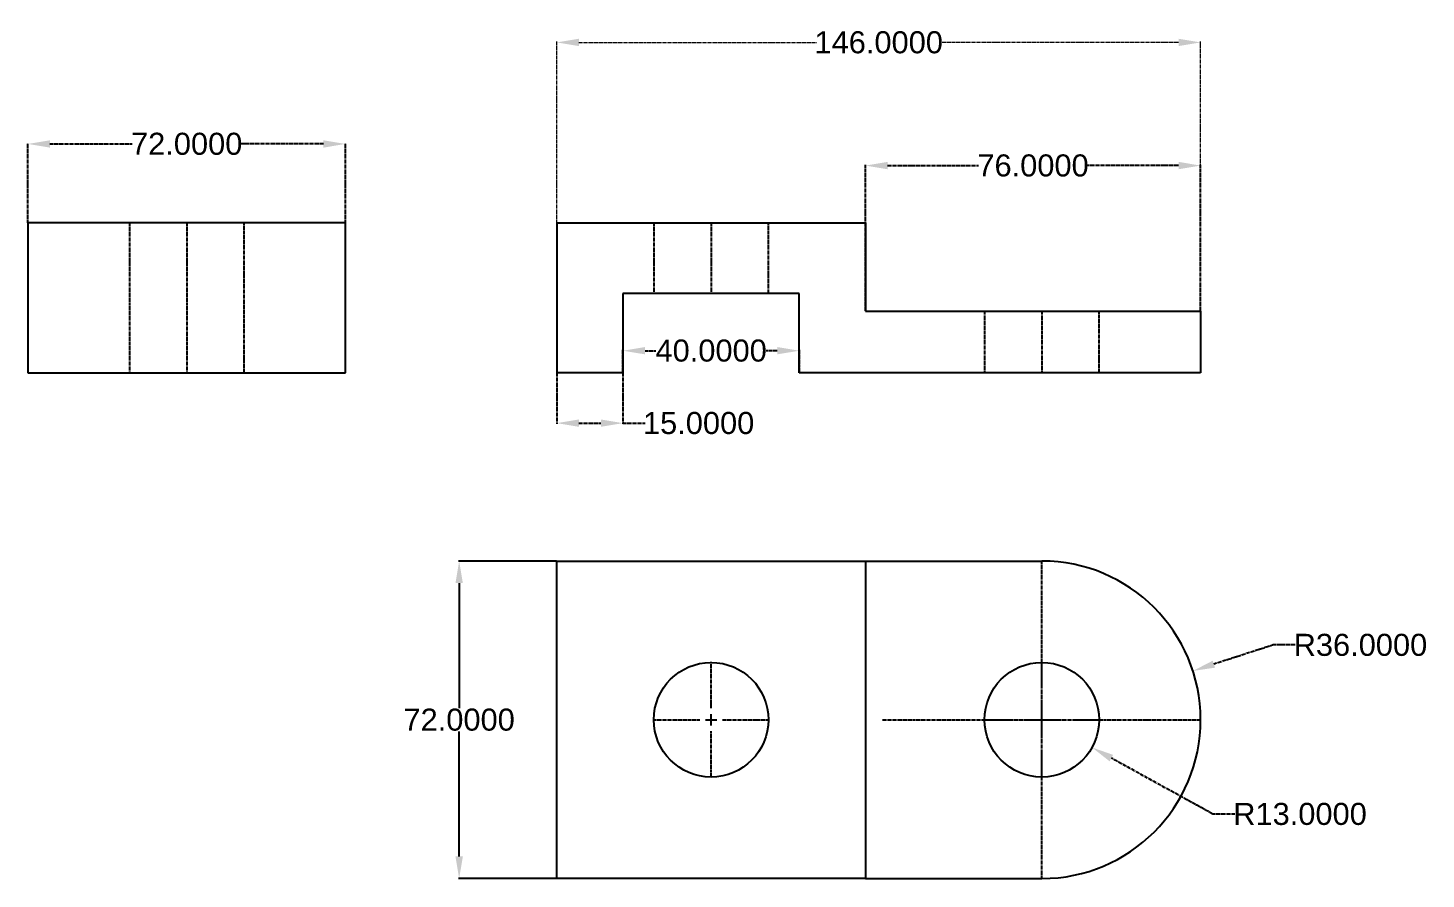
# Model space of a CAD drawing. Header units: inches. Extents: x -272 to 815, y -452 to -151.
# Drawn here: x -271.9 to 45.2, y -344.4 to -151.4 of the extents above; entities that cross this region are included whole.
import ezdxf

# ---------------------------------------------------------------- set-up
doc = ezdxf.new("R2010")
doc.units = ezdxf.units.IN
doc.header["$MEASUREMENT"] = 0
doc.linetypes.add('CENTER2', pattern=[1.125, 0.75, -0.125, 0.125, -0.125])
doc.layers.add('Centerline', color=1, linetype='CENTER2', plot=False)
doc.styles.get("Standard").update_dxf_attribs({"font": 'arial.ttf'})
doc.dimstyles.get("Standard").update_dxf_attribs({"dimtxt": 5, "dimasz": 5, "dimexe": 0.18, "dimexo": 0.0625, "dimgap": 0.09, "dimtad": 0, "dimtih": 1, "dimtoh": 1, "dimdec": 4, "dimzin": 0, "dimdsep": 46, "dimtxsty": 'Standard', "dimcen": 0.09, "dimadec": 0, "dimazin": 0, "dimtfac": 1, "dimtdec": 4, "dimtofl": 0, "dimtmove": 0, "dimatfit": 3, "dimfxl": 1, "dimtolj": 1, "dimtzin": 0, "dimarcsym": 0})

# ---------------------------------------------------------------- blocks, each defined once
blk = doc.blocks.new('*U1')
at = {"layer": 'Centerline', "color": 0, "linetype": 'CENTER2', "transparency": 16777216}
for p, q in [((0, 2.6), (0, 13.12)), ((-13.12, 0), (-2.6, 0)), ((2.6, 0), (13.12, 0)), ((0, -13.12), (0, -2.6))]:
    blk.add_line(p, q, dxfattribs=at)
at = {"layer": 'Centerline', "color": 0, "linetype": 'Continuous', "transparency": 16777216}
for p, q in [((-1.3, 0), (1.3, 0)), ((0, -1.3), (0, 1.3))]:
    blk.add_line(p, q, dxfattribs=at)
blk = doc.blocks.new('*U2')
at = {"layer": 'Centerline', "color": 0, "linetype": 'CENTER2', "transparency": 16777216}
for p, q in [((0, 2.6), (0, 13.12)), ((-13.12, 0), (-2.6, 0)), ((2.6, 0), (13.12, 0)), ((0, -13.12), (0, -2.6))]:
    blk.add_line(p, q, dxfattribs=at)
at = {"layer": 'Centerline', "color": 0, "linetype": 'Continuous', "transparency": 16777216}
for p, q in [((-1.3, 0), (1.3, 0)), ((0, -1.3), (0, 1.3))]:
    blk.add_line(p, q, dxfattribs=at)
blk = doc.blocks.new('*U3')
at = {"layer": 'Centerline', "color": 0, "linetype": 'CENTER2', "transparency": 16777216}
for p, q in [((0, 7.2), (0, 36.12)), ((-36.12, 0), (-7.2, 0)), ((7.2, 0), (36.12, 0)), ((0, -36.12), (0, -7.2))]:
    blk.add_line(p, q, dxfattribs=at)
at = {"layer": 'Centerline', "color": 0, "linetype": 'Continuous', "transparency": 16777216}
for p, q in [((0, -3.6), (0, 3.6)), ((-3.6, 0), (3.6, 0))]:
    blk.add_line(p, q, dxfattribs=at)
blk = doc.blocks.new('*D4')
at = {"layer": 'Centerline', "color": 0, "lineweight": 5, "transparency": 16777216}
for p, q in [((-151.94, -195.55), (-151.94, -154.49)), ((-146.94, -154.67), (-93.05, -154.67)), ((-10.94, -154.67), (-64.83, -154.67)), ((-5.94, -215.55), (-5.94, -154.49))]:
    blk.add_line(p, q, dxfattribs=at)
at = {"layer": 'Centerline', "color": 0, "transparency": 16777216}
for points in [[(-146.94, -153.84), (-146.94, -155.5), (-151.94, -154.67)], [(-10.94, -153.84), (-10.94, -155.5), (-5.94, -154.67)]]:
    blk.add_solid(points, dxfattribs=at)
at = {"layer": 'Defpoints', "color": 0, "transparency": 16777216}
for p in [(-5.94, -154.67), (-151.94, -195.61), (-5.94, -215.61)]:
    blk.add_point(p, dxfattribs=at)
at = {"layer": 'Centerline', "color": 0, "lineweight": 5, "transparency": 16777216, "insert": (-78.94, -154.67), "char_height": 5, "attachment_point": 5}
blk.add_mtext('\\A1;146.0000', dxfattribs=at)
blk = doc.blocks.new('*D5')
at = {"layer": 'Centerline', "color": 0, "lineweight": -2, "transparency": 16777216}
for p, q in [((-81.94, -215.55), (-81.94, -182.42)), ((-76.94, -182.6), (-56.33, -182.6)), ((-10.94, -182.6), (-31.56, -182.6)), ((-5.94, -215.55), (-5.94, -182.42))]:
    blk.add_line(p, q, dxfattribs=at)
at = {"layer": 'Centerline', "color": 0, "transparency": 16777216}
for points in [[(-76.94, -181.76), (-76.94, -183.43), (-81.94, -182.6)], [(-10.94, -181.76), (-10.94, -183.43), (-5.94, -182.6)]]:
    blk.add_solid(points, dxfattribs=at)
at = {"layer": 'Defpoints', "color": 0, "transparency": 16777216}
for p in [(-81.94, -182.6), (-81.94, -215.61), (-5.94, -215.61)]:
    blk.add_point(p, dxfattribs=at)
at = {"layer": 'Centerline', "color": 0, "transparency": 16777216, "insert": (-43.94, -182.6), "char_height": 5, "attachment_point": 5}
blk.add_mtext('\\A1;76.0000', dxfattribs=at)
blk = doc.blocks.new('*D6')
at = {"layer": 'Centerline', "color": 0, "lineweight": -2, "transparency": 16777216}
for p, q in [((10.52, -291.32), (-2.93, -295.67)), ((15.52, -291.32), (10.52, -291.32)), ((-42.03, -308.28), (-41.85, -308.28)), ((-41.94, -308.37), (-41.94, -308.19))]:
    blk.add_line(p, q, dxfattribs=at)
at = {"layer": 'Centerline', "color": 0, "transparency": 16777216}
blk.add_solid([(-3.19, -294.88), (-2.67, -296.46), (-7.69, -297.21)], dxfattribs=at)
at = {"layer": 'Defpoints', "color": 0, "transparency": 16777216}
for p in [(-7.69, -297.21), (-41.94, -308.28)]:
    blk.add_point(p, dxfattribs=at)
at = {"layer": 'Centerline', "color": 0, "transparency": 16777216, "insert": (30.31, -291.32), "char_height": 5, "attachment_point": 5}
blk.add_mtext('\\A1;R36.0000', dxfattribs=at)
blk = doc.blocks.new('*D7')
at = {"layer": 'Centerline', "color": 0, "lineweight": -2, "transparency": 16777216}
for p, q in [((-42.03, -308.28), (-41.85, -308.28)), ((-41.94, -308.37), (-41.94, -308.19)), ((-3.18, -329.66), (-26.18, -316.97)), ((1.82, -329.66), (-3.18, -329.66))]:
    blk.add_line(p, q, dxfattribs=at)
at = {"layer": 'Centerline', "color": 0, "transparency": 16777216}
blk.add_solid([(-25.78, -316.24), (-26.58, -317.7), (-30.56, -314.56)], dxfattribs=at)
at = {"layer": 'Defpoints', "color": 0, "transparency": 16777216}
for p in [(-41.94, -308.28), (-30.56, -314.56)]:
    blk.add_point(p, dxfattribs=at)
at = {"layer": 'Centerline', "color": 0, "transparency": 16777216, "insert": (16.61, -329.66), "char_height": 5, "attachment_point": 5}
blk.add_mtext('\\A1;R13.0000', dxfattribs=at)
blk = doc.blocks.new('*D8')
at = {"layer": 'Centerline', "color": 0, "lineweight": -2, "transparency": 16777216}
for p, q in [((-136.94, -229.55), (-136.94, -224.4)), ((-131.94, -224.58), (-129.45, -224.58)), ((-101.94, -224.58), (-104.44, -224.58)), ((-96.94, -229.55), (-96.94, -224.4))]:
    blk.add_line(p, q, dxfattribs=at)
at = {"layer": 'Centerline', "color": 0, "transparency": 16777216}
for points in [[(-131.94, -223.75), (-131.94, -225.41), (-136.94, -224.58)], [(-101.94, -223.75), (-101.94, -225.41), (-96.94, -224.58)]]:
    blk.add_solid(points, dxfattribs=at)
at = {"layer": 'Defpoints', "color": 0, "transparency": 16777216}
for p in [(-96.94, -224.58), (-136.94, -229.61), (-96.94, -229.61)]:
    blk.add_point(p, dxfattribs=at)
at = {"layer": 'Centerline', "color": 0, "transparency": 16777216, "insert": (-116.94, -224.58), "char_height": 5, "attachment_point": 5}
blk.add_mtext('\\A1;40.0000', dxfattribs=at)
blk = doc.blocks.new('*D9')
at = {"layer": 'Centerline', "color": 0, "lineweight": -2, "transparency": 16777216}
for p, q in [((-151.94, -229.68), (-151.94, -241.19)), ((-136.94, -229.68), (-136.94, -241.19)), ((-146.94, -241.01), (-141.94, -241.01)), ((-136.94, -241.01), (-131.94, -241.01))]:
    blk.add_line(p, q, dxfattribs=at)
at = {"layer": 'Centerline', "color": 0, "transparency": 16777216}
for points in [[(-146.94, -240.18), (-146.94, -241.84), (-151.94, -241.01)], [(-141.94, -240.18), (-141.94, -241.84), (-136.94, -241.01)]]:
    blk.add_solid(points, dxfattribs=at)
at = {"layer": 'Defpoints', "color": 0, "transparency": 16777216}
for p in [(-151.94, -229.61), (-136.94, -229.61), (-136.94, -241.01)]:
    blk.add_point(p, dxfattribs=at)
at = {"layer": 'Centerline', "color": 0, "transparency": 16777216, "insert": (-119.78, -241.01), "char_height": 5, "attachment_point": 5}
blk.add_mtext('\\A1;15.0000', dxfattribs=at)
blk = doc.blocks.new('*D10')
at = {"layer": 'Centerline', "color": 0, "lineweight": -2, "transparency": 16777216}
for p, q in [((-271.88, -195.55), (-271.88, -177.51)), ((-199.88, -195.55), (-199.88, -177.51)), ((-266.88, -177.69), (-248.26, -177.69)), ((-204.88, -177.69), (-223.5, -177.69))]:
    blk.add_line(p, q, dxfattribs=at)
at = {"layer": 'Centerline', "color": 0, "transparency": 16777216}
for points in [[(-266.88, -176.86), (-266.88, -178.53), (-271.88, -177.69)], [(-204.88, -176.86), (-204.88, -178.53), (-199.88, -177.69)]]:
    blk.add_solid(points, dxfattribs=at)
at = {"layer": 'Defpoints', "color": 0, "transparency": 16777216}
for p in [(-199.88, -177.69), (-271.88, -195.61), (-199.88, -195.61)]:
    blk.add_point(p, dxfattribs=at)
at = {"layer": 'Centerline', "color": 0, "transparency": 16777216, "insert": (-235.88, -177.69), "char_height": 5, "attachment_point": 5}
blk.add_mtext('\\A1;72.0000', dxfattribs=at)
blk = doc.blocks.new('*D50')
at = {"color": 0, "lineweight": -2, "transparency": 16777216}
for p, q in [((-152.01, -272.28), (-174.27, -272.28)), ((-174.09, -277.28), (-174.09, -305.63)), ((-174.09, -339.28), (-174.09, -310.92)), ((-152.01, -344.28), (-174.27, -344.28))]:
    blk.add_line(p, q, dxfattribs=at)
at = {"color": 0, "transparency": 16777216}
for points in [[(-174.92, -277.28), (-173.25, -277.28), (-174.09, -272.28)], [(-174.92, -339.28), (-173.25, -339.28), (-174.09, -344.28)]]:
    blk.add_solid(points, dxfattribs=at)
at = {"layer": 'Defpoints', "color": 0, "transparency": 16777216}
for p in [(-151.94, -272.28), (-174.09, -344.28), (-151.94, -344.28)]:
    blk.add_point(p, dxfattribs=at)
at = {"color": 0, "transparency": 16777216, "insert": (-174.09, -308.28), "char_height": 5, "attachment_point": 5}
blk.add_mtext('\\A1;72.0000', dxfattribs=at)

msp = doc.modelspace()

# ---------------------------------------------------------------- linework, layer by layer
for p, q in [((-199.87729, -195.61289), (-271.87729, -195.61289)), ((-271.87729, -195.61289), (-271.87729, -229.61289)), ((-199.87729, -229.61289), (-199.87729, -195.61289)), ((-151.94407, -195.61289), (-151.94407, -229.61289)), ((-151.94407, -195.61289), (-81.94407, -195.61289)), ((-81.94407, -195.61289), (-81.94407, -215.61289)), ((-96.94407, -211.61289), (-136.94407, -211.61289)), ((-136.94407, -211.61289), (-136.94407, -229.61289)), ((-96.94407, -229.61289), (-96.94407, -211.61289)), ((-81.94407, -215.61289), (-41.94407, -215.61289)), ((-41.94407, -215.61289), (-5.94407, -215.61289)), ((-5.94407, -215.61289), (-5.94407, -229.61289)), ((-271.87729, -229.61289), (-199.87729, -229.61289)), ((-136.94407, -229.61289), (-151.94407, -229.61289)), ((-81.94407, -229.61289), (-96.94407, -229.61289)), ((-5.94407, -229.61289), (-81.94407, -229.61289)), ((-151.94407, -272.27697), (-151.94407, -272.27697)), ((-151.94407, -272.27697), (-81.94407, -272.27697)), ((-151.94407, -344.27697), (-151.94407, -272.27697)), ((-81.94407, -272.27697), (-81.94407, -344.27697)), ((-81.94407, -272.27697), (-41.94407, -272.27697)), ((-81.94407, -344.27697), (-151.94407, -344.27697)), ((-81.94407, -344.27697), (-41.94407, -344.27697))]:
    msp.add_line(p, q)
for centre in [(-116.94407, -308.27697), (-41.94407, -308.27697)]:
    msp.add_circle(centre, 13)
msp.add_arc((-41.94407, -308.27697), 36, 270, 90)
at = {"layer": 'Centerline'}
for p, q in [((-248.87729, -195.61289), (-248.87729, -229.61289)), ((-235.87729, -195.61289), (-235.87729, -229.61289)), ((-222.87729, -229.61289), (-222.87729, -195.61289)), ((-129.94407, -195.61289), (-129.94407, -211.61289)), ((-116.94407, -195.61289), (-116.94407, -211.61289)), ((-103.94407, -211.61289), (-103.94407, -195.61289)), ((-54.94407, -215.61289), (-54.94407, -229.61289)), ((-41.94407, -215.61289), (-41.94407, -229.61289)), ((-28.94407, -229.61289), (-28.94407, -215.61289))]:
    msp.add_line(p, q, dxfattribs=at)

# ---------------------------------------------------------------- block references
at = {"layer": 'Centerline', "linetype": 'CENTER2'}
for name, p in [('*U3', (-41.94407, -308.27697)), ('*U1', (-116.94407, -308.27697)), ('*U2', (-41.94407, -308.27697))]:
    msp.add_blockref(name, p, dxfattribs=at)

# ---------------------------------------------------------------- dimensions: what is measured, and where the dimension line sits
at = {"color": 40, "true_color": 0xf8d731}
dim = msp.add_linear_dim(base=(-174.08746, -344.27697), p1=(-151.94407, -272.27697), p2=(-151.94407, -344.27697), angle=90, dimstyle='Standard', dxfattribs=at)
dim.commit()
dim.dimension.update_dxf_attribs({"geometry": '*D50', "text_midpoint": (-174.08746, -308.27697)})
at = {"layer": 'Centerline', "color": 254, "lineweight": 5, "true_color": 0xfeeab9}
dim = msp.add_linear_dim(base=(-5.94407, -154.67014), p1=(-151.94407, -195.61289), p2=(-5.94407, -215.61289), dimstyle='Standard', override={"dimlwd": 5, "dimlwe": 5}, dxfattribs=at)
dim.commit()
dim.dimension.update_dxf_attribs({"geometry": '*D4', "text_midpoint": (-78.94407, -154.67014)})
at = {"layer": 'Centerline', "color": 254, "true_color": 0xfeeab9}
for base, p1, p2, picture, middle in [((-199.87729, -177.69197), (-271.87729, -195.61289), (-199.87729, -195.61289), '*D10', (-235.87729, -177.69197)), ((-81.94407, -182.59772), (-5.94407, -215.61289), (-81.94407, -215.61289), '*D5', (-43.94407, -182.59772)), ((-96.94407, -224.58162), (-136.94407, -229.61289), (-96.94407, -229.61289), '*D8', (-116.94407, -224.58162)), ((-136.94407, -241.0101), (-151.94407, -229.61289), (-136.94407, -229.61289), '*D9', (-119.77699, -241.0101))]:
    dim = msp.add_linear_dim(base=base, p1=p1, p2=p2, dimstyle='Standard', dxfattribs=at)
    dim.commit()
    dim.dimension.update_dxf_attribs({"geometry": picture, "text_midpoint": middle})
for mpoint, picture, middle in [((-7.68847, -297.20656), '*D6', (30.31425, -291.32235)), ((-30.56068, -314.55539), '*D7', (16.61227, -329.65549))]:
    dim = msp.add_radius_dim(center=(-41.94407, -308.27697), mpoint=mpoint, dimstyle='Standard', dxfattribs=at)
    dim.commit()
    dim.dimension.update_dxf_attribs({"geometry": picture, "text_midpoint": middle, "dimtype": 164})

doc.saveas('drawing.dxf')
